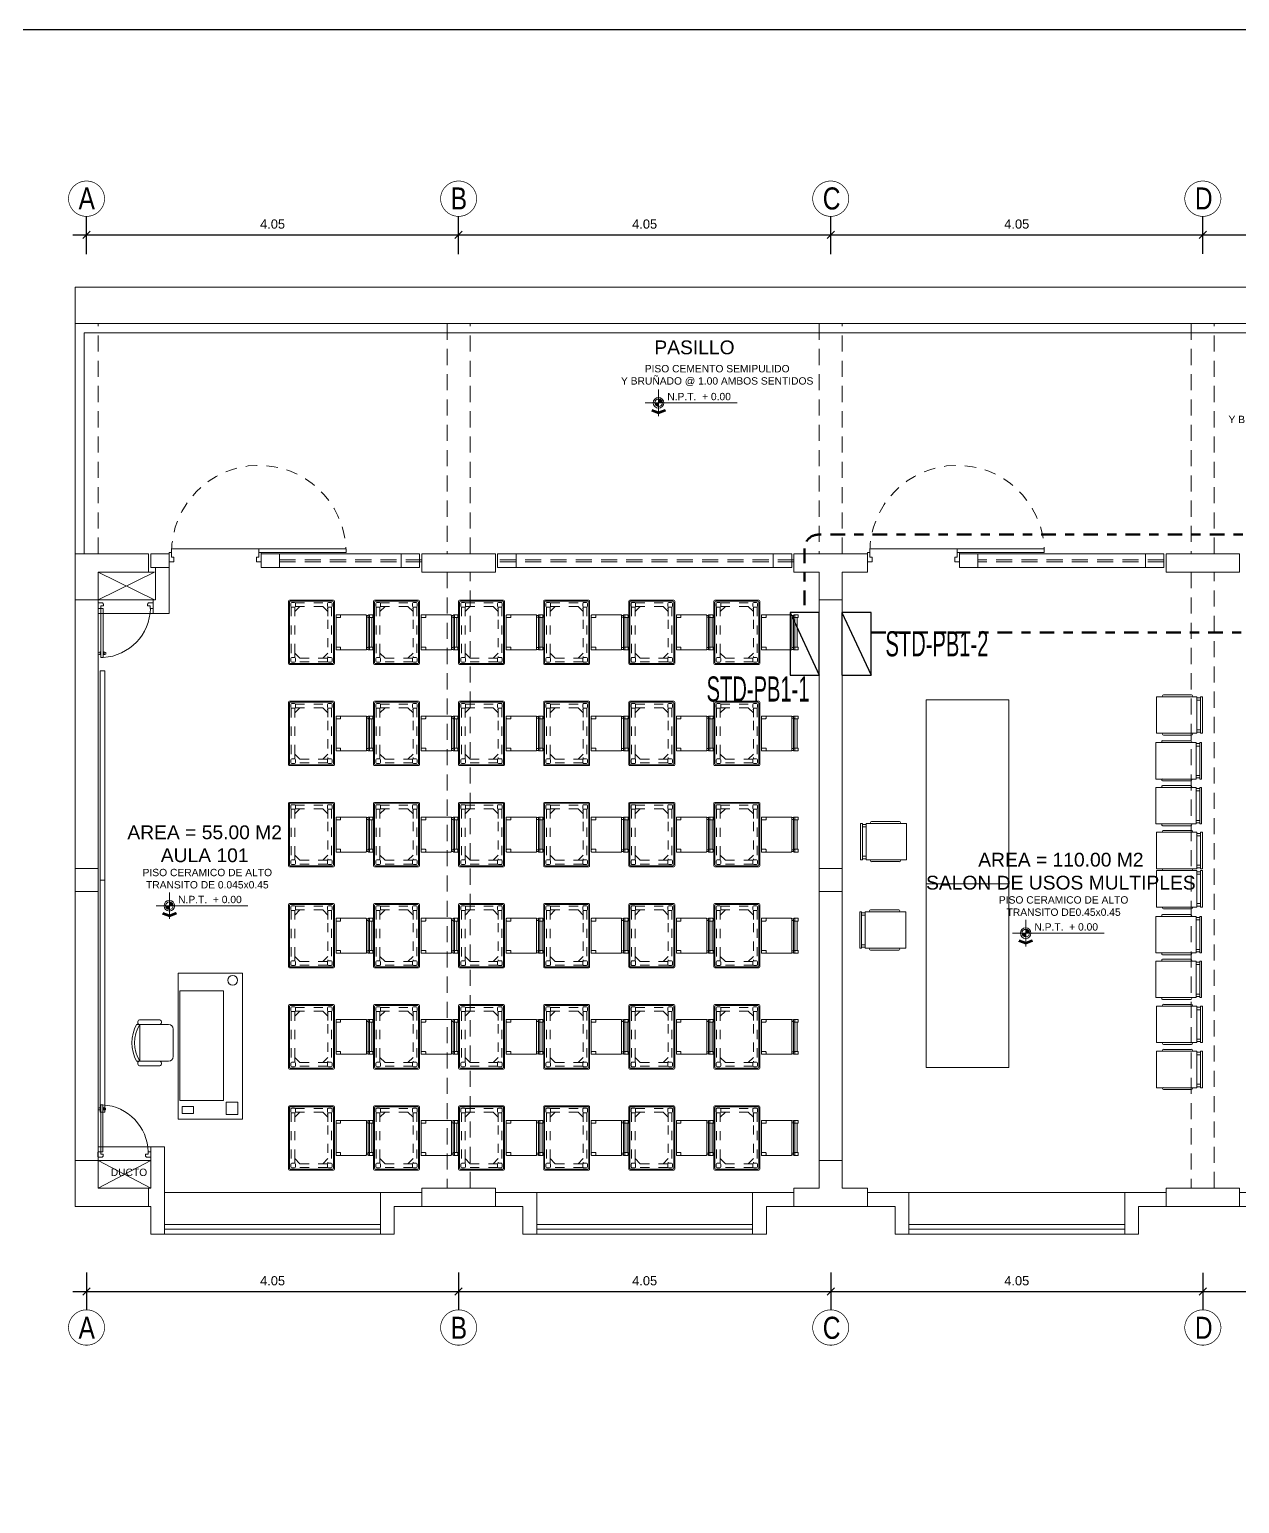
# Model space of a CAD drawing. Header units: millimetres. Extents: x 3354 to 3637, y 1117 to 1358.
# Drawn here: x 3433.26 to 3446.43, y 1226.9 to 1242.94 of the extents above; entities that cross this region are included whole.
import ezdxf

# ---------------------------------------------------------------- set-up
doc = ezdxf.new("R2010")
doc.units = ezdxf.units.MM
for name, pattern in [('ACAD_ISO03W100', [30, 12, -18]), ('ACAD_ISO07W100', [3, 0, -3]), ('DASHDOT2', [12.7, 6.35, -3.175, 0, -3.175]), ('DASHED2', [0.375, 0.25, -0.125]), ('TRAZOS2', [0.225, 0.15, -0.075])]:
    doc.linetypes.add(name, pattern=pattern)
for name, color, linetype, lineweight in [('ALIMENTADORES', 43, 'DASHDOT2', 50), ('CASCO', 252, 'Continuous', 9), ('MUEBLES ACTUAL', 35, 'Continuous', 5), ('TABLERO', 122, 'Continuous', 25)]:
    doc.layers.add(name, color=color, linetype=linetype, lineweight=lineweight)
doc.layers.add('Efec-muebles', color=7, linetype='Continuous', lineweight=13, true_color=0x85826f)
doc.styles.add('1', font='arial.ttf')
doc.styles.add('2-SIETE', font='ARIALN.TTF', dxfattribs={"height": 0.07})
doc.styles.get("Standard").update_dxf_attribs({"font": 'arial.ttf'})
doc.styles.add('style1', font='arial.ttf')
doc.styles.add('style2', font='arial.ttf')
doc.dimstyles.new('Esc  1  50', dxfattribs={"dimtxt": 0.1, "dimasz": 0.08, "dimexe": 0.2, "dimexo": 0.15, "dimgap": 0.065, "dimtad": 1, "dimzin": 4, "dimdsep": 46, "dimtxsty": 'Standard', "dimblk": 'OBLIQUE', "dimcen": 0.12, "dimdle": 0.15, "dimadec": 0, "dimazin": 0, "dimtfac": 1, "dimtix": 1, "dimtmove": 0, "dimatfit": 3, "dimldrblk": 'OBLIQUE', "dimfxl": 1, "dimarcsym": 0})

# ---------------------------------------------------------------- blocks, each defined once
blk = doc.blocks.new('_Oblique')
at = {"color": 0, "linetype": 'ByBlock', "lineweight": -2}
blk.add_line((-0.5, -0.5), (0.5, 0.5), dxfattribs=at)
blk = doc.blocks.new('*D197')
at = {"layer": 'CASCO', "color": 0, "lineweight": -2, "transparency": 16777216}
for p, q in [((3433.876, 1229.416), (3433.876, 1229.009)), ((3437.926, 1229.416), (3437.926, 1229.009)), ((3433.726, 1229.209), (3438.076, 1229.209))]:
    blk.add_line(p, q, dxfattribs=at)
at = {"layer": 'Defpoints', "color": 0, "transparency": 16777216}
for p in [(3433.876, 1229.566), (3437.926, 1229.566), (3437.926, 1229.209)]:
    blk.add_point(p, dxfattribs=at)
at = {"layer": 'CASCO', "color": 0, "lineweight": -2, "transparency": 16777216, "xscale": 0.08, "yscale": 0.08, "zscale": 0.08, "rotation": 180}
blk.add_blockref('_Oblique', (3433.876, 1229.209), dxfattribs=at)
at = {"layer": 'CASCO', "color": 0, "lineweight": -2, "transparency": 16777216, "xscale": 0.08, "yscale": 0.08, "zscale": 0.08}
blk.add_blockref('_Oblique', (3437.926, 1229.209), dxfattribs=at)
at = {"layer": 'CASCO', "color": 0, "transparency": 16777216, "insert": (3435.901, 1229.325), "char_height": 0.1, "attachment_point": 5}
blk.add_mtext('4.05', dxfattribs=at)
blk = doc.blocks.new('*D198')
at = {"layer": 'CASCO', "color": 0, "lineweight": -2, "transparency": 16777216}
for p, q in [((3437.926, 1229.416), (3437.926, 1229.009)), ((3441.976, 1229.416), (3441.976, 1229.009)), ((3437.776, 1229.209), (3442.126, 1229.209))]:
    blk.add_line(p, q, dxfattribs=at)
at = {"layer": 'Defpoints', "color": 0, "transparency": 16777216}
for p in [(3437.926, 1229.566), (3441.976, 1229.566), (3441.976, 1229.209)]:
    blk.add_point(p, dxfattribs=at)
at = {"layer": 'CASCO', "color": 0, "lineweight": -2, "transparency": 16777216, "xscale": 0.08, "yscale": 0.08, "zscale": 0.08, "rotation": 180}
blk.add_blockref('_Oblique', (3437.926, 1229.209), dxfattribs=at)
at = {"layer": 'CASCO', "color": 0, "lineweight": -2, "transparency": 16777216, "xscale": 0.08, "yscale": 0.08, "zscale": 0.08}
blk.add_blockref('_Oblique', (3441.976, 1229.209), dxfattribs=at)
at = {"layer": 'CASCO', "color": 0, "transparency": 16777216, "insert": (3439.951, 1229.325), "char_height": 0.1, "attachment_point": 5}
blk.add_mtext('4.05', dxfattribs=at)
blk = doc.blocks.new('*D199')
at = {"layer": 'CASCO', "color": 0, "lineweight": -2, "transparency": 16777216}
for p, q in [((3441.976, 1229.416), (3441.976, 1229.009)), ((3446.026, 1229.411), (3446.026, 1229.009)), ((3441.826, 1229.209), (3446.176, 1229.209))]:
    blk.add_line(p, q, dxfattribs=at)
at = {"layer": 'Defpoints', "color": 0, "transparency": 16777216}
for p in [(3441.976, 1229.566), (3446.026, 1229.561), (3446.026, 1229.209)]:
    blk.add_point(p, dxfattribs=at)
at = {"layer": 'CASCO', "color": 0, "lineweight": -2, "transparency": 16777216, "xscale": 0.08, "yscale": 0.08, "zscale": 0.08, "rotation": 180}
blk.add_blockref('_Oblique', (3441.976, 1229.209), dxfattribs=at)
at = {"layer": 'CASCO', "color": 0, "lineweight": -2, "transparency": 16777216, "xscale": 0.08, "yscale": 0.08, "zscale": 0.08}
blk.add_blockref('_Oblique', (3446.026, 1229.209), dxfattribs=at)
at = {"layer": 'CASCO', "color": 0, "transparency": 16777216, "insert": (3444.001, 1229.325), "char_height": 0.1, "attachment_point": 5}
blk.add_mtext('4.05', dxfattribs=at)
blk = doc.blocks.new('*D200')
at = {"layer": 'CASCO', "color": 0, "lineweight": -2, "transparency": 16777216}
for p, q in [((3446.026, 1229.411), (3446.026, 1229.009)), ((3450.076, 1229.416), (3450.076, 1229.009)), ((3445.876, 1229.209), (3450.226, 1229.209))]:
    blk.add_line(p, q, dxfattribs=at)
at = {"layer": 'Defpoints', "color": 0, "transparency": 16777216}
for p in [(3446.026, 1229.561), (3450.076, 1229.566), (3450.076, 1229.209)]:
    blk.add_point(p, dxfattribs=at)
at = {"layer": 'CASCO', "color": 0, "lineweight": -2, "transparency": 16777216, "xscale": 0.08, "yscale": 0.08, "zscale": 0.08, "rotation": 180}
blk.add_blockref('_Oblique', (3446.026, 1229.209), dxfattribs=at)
at = {"layer": 'CASCO', "color": 0, "lineweight": -2, "transparency": 16777216, "xscale": 0.08, "yscale": 0.08, "zscale": 0.08}
blk.add_blockref('_Oblique', (3450.076, 1229.209), dxfattribs=at)
at = {"layer": 'CASCO', "color": 0, "transparency": 16777216, "insert": (3448.051, 1229.325), "char_height": 0.1, "attachment_point": 5}
blk.add_mtext('4.05', dxfattribs=at)
blk = doc.blocks.new('*D209')
at = {"layer": 'CASCO', "color": 0, "lineweight": -2, "transparency": 16777216}
for p, q in [((3433.876, 1240.492), (3433.876, 1240.904)), ((3437.926, 1240.492), (3437.926, 1240.904)), ((3433.726, 1240.704), (3438.076, 1240.704))]:
    blk.add_line(p, q, dxfattribs=at)
at = {"layer": 'Defpoints', "color": 0, "transparency": 16777216}
for p in [(3437.926, 1240.704), (3433.876, 1240.342), (3437.926, 1240.342)]:
    blk.add_point(p, dxfattribs=at)
at = {"layer": 'CASCO', "color": 0, "lineweight": -2, "transparency": 16777216, "xscale": 0.08, "yscale": 0.08, "zscale": 0.08, "rotation": 180}
blk.add_blockref('_Oblique', (3433.876, 1240.704), dxfattribs=at)
at = {"layer": 'CASCO', "color": 0, "lineweight": -2, "transparency": 16777216, "xscale": 0.08, "yscale": 0.08, "zscale": 0.08}
blk.add_blockref('_Oblique', (3437.926, 1240.704), dxfattribs=at)
at = {"layer": 'CASCO', "color": 0, "transparency": 16777216, "insert": (3435.901, 1240.82), "char_height": 0.1, "attachment_point": 5}
blk.add_mtext('4.05', dxfattribs=at)
blk = doc.blocks.new('*D210')
at = {"layer": 'CASCO', "color": 0, "lineweight": -2, "transparency": 16777216}
for p, q in [((3437.926, 1240.492), (3437.926, 1240.904)), ((3441.976, 1240.492), (3441.976, 1240.904)), ((3437.776, 1240.704), (3442.126, 1240.704))]:
    blk.add_line(p, q, dxfattribs=at)
at = {"layer": 'Defpoints', "color": 0, "transparency": 16777216}
for p in [(3441.976, 1240.704), (3437.926, 1240.342), (3441.976, 1240.342)]:
    blk.add_point(p, dxfattribs=at)
at = {"layer": 'CASCO', "color": 0, "lineweight": -2, "transparency": 16777216, "xscale": 0.08, "yscale": 0.08, "zscale": 0.08, "rotation": 180}
blk.add_blockref('_Oblique', (3437.926, 1240.704), dxfattribs=at)
at = {"layer": 'CASCO', "color": 0, "lineweight": -2, "transparency": 16777216, "xscale": 0.08, "yscale": 0.08, "zscale": 0.08}
blk.add_blockref('_Oblique', (3441.976, 1240.704), dxfattribs=at)
at = {"layer": 'CASCO', "color": 0, "transparency": 16777216, "insert": (3439.951, 1240.82), "char_height": 0.1, "attachment_point": 5}
blk.add_mtext('4.05', dxfattribs=at)
blk = doc.blocks.new('*D211')
at = {"layer": 'CASCO', "color": 0, "lineweight": -2, "transparency": 16777216}
for p, q in [((3441.976, 1240.492), (3441.976, 1240.904)), ((3446.026, 1240.497), (3446.026, 1240.904)), ((3441.826, 1240.704), (3446.176, 1240.704))]:
    blk.add_line(p, q, dxfattribs=at)
at = {"layer": 'Defpoints', "color": 0, "transparency": 16777216}
for p in [(3446.026, 1240.704), (3441.976, 1240.342), (3446.026, 1240.347)]:
    blk.add_point(p, dxfattribs=at)
at = {"layer": 'CASCO', "color": 0, "lineweight": -2, "transparency": 16777216, "xscale": 0.08, "yscale": 0.08, "zscale": 0.08, "rotation": 180}
blk.add_blockref('_Oblique', (3441.976, 1240.704), dxfattribs=at)
at = {"layer": 'CASCO', "color": 0, "lineweight": -2, "transparency": 16777216, "xscale": 0.08, "yscale": 0.08, "zscale": 0.08}
blk.add_blockref('_Oblique', (3446.026, 1240.704), dxfattribs=at)
at = {"layer": 'CASCO', "color": 0, "transparency": 16777216, "insert": (3444.001, 1240.82), "char_height": 0.1, "attachment_point": 5}
blk.add_mtext('4.05', dxfattribs=at)
blk = doc.blocks.new('cgytutytry')
at = {"layer": 'CASCO'}
for p, q in [((-4.482, 891.175), (-4.487, 891.175)), ((-4.487, 891.175), (-4.487, 891.1)), ((-4.487, 891.1), (-4.487, 891.175)), ((-4.487, 891.175), (-4.482, 891.175)), ((-4.467, 891.08), (-4.487, 891.1)), ((-4.467, 891.08), (-4.487, 891.1)), ((-4.482, 891.18), (-4.482, 891.175)), ((-4.391, 891.18), (-4.482, 891.18)), ((-4.482, 891.175), (-4.482, 891.18)), ((-4.432, 891.08), (-4.467, 891.08)), ((-4.432, 891.08), (-4.467, 891.08)), ((-4.386, 891.126), (-4.432, 891.126)), ((-4.432, 891.126), (-4.432, 891.08)), ((-4.391, 891.18), (-4.391, 891.175)), ((-4.391, 891.18), (-4.391, 891.175)), ((-4.386, 891.175), (-4.391, 891.175)), ((-4.391, 891.175), (-4.386, 891.175)), ((-4.386, 891.175), (-4.386, 891.126)), ((-4.386, 891.175), (-4.386, 891.126)), ((-4.386, 891.085), (-4.386, 891.126)), ((-4.386, 891.126), (-3.497, 891.126)), ((-3.497, 891.085), (-4.386, 891.085)), ((-3.598, 891.132), (-3.598, 891.14)), ((-3.598, 891.14), (-3.594, 891.14)), ((-3.55, 891.132), (-3.598, 891.132)), ((-3.598, 891.075), (-3.598, 891.08)), ((-3.598, 891.08), (-3.55, 891.08)), ((-3.594, 891.075), (-3.598, 891.075)), ((-3.594, 891.155), (-3.589, 891.175)), ((-3.594, 891.14), (-3.594, 891.155)), ((-3.594, 891.057), (-3.594, 891.075)), ((-3.589, 891.037), (-3.594, 891.057)), ((-3.589, 891.175), (-3.559, 891.175)), ((-3.559, 891.037), (-3.589, 891.037)), ((-3.559, 891.175), (-3.554, 891.155)), ((-3.554, 891.057), (-3.559, 891.037)), ((-3.554, 891.155), (-3.554, 891.137)), ((-3.554, 891.137), (-3.55, 891.137)), ((-3.55, 891.075), (-3.554, 891.075)), ((-3.554, 891.075), (-3.554, 891.057)), ((-3.55, 891.137), (-3.55, 891.132)), ((-3.55, 891.08), (-3.55, 891.075)), ((-3.497, 891.126), (-3.497, 891.085)), ((-4.467, 890.281), (-4.487, 890.261)), ((-4.487, 890.261), (-4.467, 890.281)), ((-4.487, 890.261), (-4.487, 890.185)), ((-4.487, 890.185), (-4.487, 890.261)), ((-4.467, 890.281), (-4.433, 890.281)), ((-4.467, 890.281), (-4.433, 890.281)), ((-4.433, 890.281), (-4.433, 890.231)), ((-4.433, 890.231), (-4.386, 890.231)), ((-4.386, 890.231), (-4.386, 890.185)), ((-4.386, 890.231), (-4.386, 890.185)), ((-4.487, 890.185), (-4.482, 890.185)), ((-4.482, 890.185), (-4.487, 890.185)), ((-4.482, 890.185), (-4.482, 890.18)), ((-4.482, 890.18), (-4.482, 890.185)), ((-4.482, 890.18), (-4.391, 890.18)), ((-4.391, 890.185), (-4.386, 890.185)), ((-4.391, 890.185), (-4.391, 890.18)), ((-4.386, 890.185), (-4.391, 890.185)), ((-4.391, 890.185), (-4.391, 890.18))]:
    blk.add_line(p, q, dxfattribs=at)
for points in [[(-4.432, 891.08), (-4.432, 891.126), (-4.386, 891.126)], [(-4.386, 890.231), (-4.433, 890.231), (-4.433, 890.281)]]:
    blk.add_lwpolyline(points, dxfattribs=at)
for points in [[(-3.497, 891.126), (-3.497, 891.085), (-4.386, 891.085), (-4.386, 891.126)], [(-3.55, 891.132), (-3.55, 891.137), (-3.598, 891.137), (-3.598, 891.132)], [(-3.55, 891.08), (-3.55, 891.075), (-3.598, 891.075), (-3.598, 891.08)], [(-3.554, 891.14), (-3.554, 891.155), (-3.559, 891.175), (-3.589, 891.175), (-3.594, 891.155), (-3.594, 891.14)], [(-3.554, 891.071), (-3.554, 891.057), (-3.559, 891.037), (-3.589, 891.037), (-3.594, 891.057), (-3.594, 891.071)]]:
    blk.add_lwpolyline(points, close=True, dxfattribs=at)
blk.add_arc((-4.408, 891.143), 0.913, 271.3362, 356.359, dxfattribs=at)
blk = doc.blocks.new('THT')
for p, q in [((-1.074, 0.413), (-1.014, 0.413)), ((-1.074, 0.293), (-1.074, 0.413)), ((-1.014, 0.413), (-1.014, 0.353)), ((0.126, 0.413), (0.066, 0.413)), ((0.066, 0.413), (0.066, 0.353)), ((0.126, 0.293), (0.126, 0.413)), ((-1.044, 0.293), (-1.074, 0.293)), ((-1.044, 0.353), (-1.044, 0.293)), ((-1.014, 0.353), (-1.044, 0.353)), ((0.096, 0.245), (-1.044, 0.245)), ((0.066, 0.353), (0.096, 0.353)), ((0.096, 0.353), (0.096, 0.293)), ((0.096, 0.293), (0.126, 0.293)), ((0.096, 0.293), (0.096, 0.245)), ((1.236, 0.293), (0.096, 0.293)), ((0.096, 0.245), (1.236, 0.245)), ((1.236, 0.245), (1.236, 0.293))]:
    blk.add_line(p, q)
at = {"linetype": 'TRAZOS2'}
blk.add_arc((0.096, 0.293), 1.14, 180, 357.5868, dxfattribs=at)
blk = doc.blocks.new('dtyrdyt')
at = {"layer": 'CASCO'}
h = blk.add_hatch(color=256, dxfattribs=at)
h.paths.add_polyline_path([(850.126, 424.939), (850.167, 424.939, 0.414214), (850.126, 424.98)])
h.paths.add_polyline_path([(850.126, 424.898), (850.126, 424.939), (850.084, 424.939, 0.414214)])
blk.add_hatch(color=256, dxfattribs=at).paths.add_polyline_path([(850.126, 424.839), (850.057, 424.867), (850.049, 424.849), (850.126, 424.818), (850.202, 424.849), (850.194, 424.867)])
for p, q in [((850.126, 424.939), (850.126, 425.084)), ((849.981, 424.939), (850.981, 424.939)), ((850.126, 424.939), (850.126, 424.795)), ((850.126, 424.818), (850.049, 424.849)), ((850.126, 424.839), (850.057, 424.867)), ((850.126, 424.839), (850.194, 424.867)), ((850.126, 424.818), (850.202, 424.849)), ((850.202, 424.849), (850.194, 424.867))]:
    blk.add_line(p, q, dxfattribs=at)
for radius in [0.0578, 0.0413]:
    blk.add_circle((850.126, 424.939), radius, dxfattribs=at)
blk = doc.blocks.new('silla 01')
at = {"layer": 'Efec-muebles'}
for p, q in [((3688.626, 1240.013), (3688.626, 1240.228)), ((3688.676, 1239.913), (3688.676, 1240.263)), ((3688.676, 1240.228), (3689.076, 1240.228)), ((3689.076, 1240.263), (3689.076, 1239.913)), ((3689.126, 1240.013), (3689.126, 1240.228)), ((3688.676, 1239.913), (3688.676, 1240.013)), ((3689.026, 1239.863), (3688.726, 1239.863))]:
    blk.add_line(p, q, dxfattribs=at)
for centre, radius, start, end in [((3688.876, 1239.889), 0.424, 61.8371, 118.1629), ((3688.652, 1240.225), 0.0256, 16.274, 186.9691), ((3688.876, 1239.889), 0.394, 59.4733, 120.5267), ((3689.101, 1240.225), 0.0256, 353.0309, 163.726), ((3688.652, 1240.016), 0.0256, 173.0309, 343.726), ((3689.101, 1240.016), 0.0256, 196.274, 6.9691), ((3688.726, 1239.913), 0.05, 180, 270), ((3689.026, 1239.913), 0.05, 270, 0)]:
    blk.add_arc(centre, radius, start, end, dxfattribs=at)
blk = doc.blocks.new('messsa')
at = {"layer": 'Efec-muebles'}
for p, q in [((3688.12, 1239.808), (3689.705, 1239.808)), ((3688.12, 1239.108), (3688.12, 1239.808)), ((3689.705, 1239.808), (3689.705, 1239.108)), ((3689.705, 1239.108), (3688.12, 1239.108))]:
    blk.add_line(p, q, dxfattribs=at)
for points in [[(3688.311, 1239.316), (3688.311, 1239.793), (3689.504, 1239.793), (3689.504, 1239.316)], [(3689.57, 1239.643), (3689.57, 1239.765), (3689.644, 1239.765), (3689.644, 1239.643)], [(3689.523, 1239.16), (3689.523, 1239.288), (3689.657, 1239.288), (3689.657, 1239.16)]]:
    blk.add_lwpolyline(points, close=True, dxfattribs=at)
blk.add_circle((3688.196, 1239.216), 0.053, dxfattribs=at)
blk = doc.blocks.new('dssa')
at = {"layer": 'Efec-muebles'}
for p, q in [((0, 0.024), (0.036, 0.024)), ((0, 0), (0.036, 0)), ((0, -0.292), (0.036, -0.292)), ((0, -0.316), (0.036, -0.316))]:
    blk.add_line(p, q, dxfattribs=at)
for points in [[(0, -0.326), (-0.4, -0.326), (-0.4, 0.034), (0, 0.034), (0, -0.326)], [(-0.053, 0.053), (-0.331, 0.053)], [(-0.331, 0.034), (-0.053, 0.034)], [(-0.331, -0.326), (-0.053, -0.326)], [(-0.053, -0.345), (-0.331, -0.345)]]:
    blk.add_lwpolyline(points, dxfattribs=at)
blk.add_lwpolyline([(0.054, 0.034), (0.036, 0.034), (0.036, -0.326), (0.054, -0.326)], close=True, dxfattribs=at)
for centre, start, end in [((-0.331, 0.043), 90, 270), ((-0.053, 0.043), 270, 90), ((-0.331, -0.336), 90, 270), ((-0.053, -0.336), 270, 90)]:
    blk.add_arc(centre, 0.00947, start, end, dxfattribs=at)
blk = doc.blocks.new('SDGFDG DF')
at = {"layer": 'Efec-muebles', "lineweight": 18}
for p, q in [((1023.934, 2860.289), (1023.934, 2859.609)), ((1023.944, 2860.299), (1024.424, 2860.299)), ((1023.944, 2860.279), (1023.944, 2859.619)), ((1023.954, 2860.289), (1024.414, 2860.289)), ((1024.424, 2860.279), (1024.424, 2859.619)), ((1024.434, 2860.289), (1024.434, 2859.609)), ((1023.959, 2860.264), (1023.959, 2860.234)), ((1023.969, 2860.274), (1023.999, 2860.274)), ((1023.969, 2860.224), (1023.999, 2860.224)), ((1024.009, 2860.264), (1024.009, 2860.234)), ((1024.359, 2860.264), (1024.359, 2860.234)), ((1024.369, 2860.274), (1024.399, 2860.274)), ((1024.369, 2860.224), (1024.399, 2860.224)), ((1024.409, 2860.264), (1024.409, 2860.234)), ((1023.959, 2859.664), (1023.959, 2859.634)), ((1023.999, 2859.674), (1023.969, 2859.674)), ((1024.009, 2859.664), (1024.009, 2859.634)), ((1024.359, 2859.664), (1024.359, 2859.634)), ((1024.399, 2859.674), (1024.369, 2859.674)), ((1024.409, 2859.664), (1024.409, 2859.634)), ((1024.424, 2859.599), (1023.944, 2859.599)), ((1024.414, 2859.609), (1023.954, 2859.609)), ((1023.999, 2859.624), (1023.969, 2859.624)), ((1024.399, 2859.624), (1024.369, 2859.624))]:
    blk.add_line(p, q, dxfattribs=at)
at = {"layer": 'Efec-muebles', "linetype": 'ACAD_ISO03W100', "lineweight": 18, "ltscale": 0.00105}
for p, q in [((1023.964, 2860.224), (1023.964, 2859.674)), ((1024.059, 2860.229), (1024.004, 2860.174)), ((1024.004, 2860.224), (1024.004, 2859.674)), ((1024.004, 2860.224), (1024.004, 2860.174)), ((1024.009, 2860.269), (1024.36, 2860.269)), ((1024.009, 2860.229), (1024.36, 2860.229)), ((1024.009, 2860.229), (1024.059, 2860.229)), ((1024.309, 2860.229), (1024.364, 2860.174)), ((1024.364, 2860.225), (1024.364, 2860.111)), ((1024.404, 2860.225), (1024.404, 2859.674)), ((1024.364, 2860.086), (1024.364, 2859.674)), ((1024.059, 2859.669), (1024.004, 2859.724)), ((1024.004, 2859.674), (1024.004, 2859.724)), ((1024.359, 2859.669), (1024.009, 2859.669)), ((1024.309, 2859.669), (1024.364, 2859.724)), ((1024.359, 2859.629), (1024.009, 2859.629))]:
    blk.add_line(p, q, dxfattribs=at)
at = {"layer": 'Efec-muebles', "lineweight": 18, "ltscale": 0.5}
for p, q in [((1024.452, 2860.134), (1024.452, 2859.764)), ((1024.777, 2860.139), (1024.457, 2860.139)), ((1024.502, 2860.139), (1024.502, 2860.114)), ((1024.782, 2859.764), (1024.782, 2860.134)), ((1024.802, 2860.134), (1024.782, 2860.134)), ((1024.802, 2859.764), (1024.802, 2860.134)), ((1024.847, 2860.139), (1024.807, 2860.139)), ((1024.817, 2859.759), (1024.817, 2860.139)), ((1024.852, 2860.114), (1024.852, 2860.134)), ((1024.497, 2860.109), (1024.457, 2860.109)), ((1024.802, 2860.114), (1024.782, 2860.114)), ((1024.847, 2860.109), (1024.807, 2860.109)), ((1024.842, 2859.789), (1024.842, 2860.109)), ((1024.457, 2859.789), (1024.497, 2859.789)), ((1024.457, 2859.759), (1024.777, 2859.759)), ((1024.502, 2859.784), (1024.502, 2859.764)), ((1024.782, 2859.784), (1024.802, 2859.784)), ((1024.782, 2859.764), (1024.802, 2859.764)), ((1024.807, 2859.789), (1024.847, 2859.789)), ((1024.807, 2859.759), (1024.847, 2859.759)), ((1024.852, 2859.764), (1024.852, 2859.784))]:
    blk.add_line(p, q, dxfattribs=at)
at = {"layer": 'Efec-muebles', "lineweight": 18}
for centre, start, end in [((1023.944, 2860.289), 90, 180), ((1023.954, 2860.279), 90, 180), ((1024.414, 2860.279), 0, 90), ((1024.424, 2860.289), 0, 90), ((1023.969, 2860.264), 90, 180), ((1023.969, 2860.234), 180, 270), ((1023.999, 2860.264), 0, 90), ((1023.999, 2860.234), 270, 0), ((1024.369, 2860.264), 90, 180), ((1024.369, 2860.234), 180, 270), ((1024.399, 2860.264), 0, 90), ((1024.399, 2860.234), 270, 0), ((1023.969, 2859.664), 90, 180), ((1023.999, 2859.664), 360, 90), ((1024.369, 2859.664), 90, 180), ((1024.399, 2859.664), 360, 90), ((1023.944, 2859.609), 180, 270), ((1023.954, 2859.619), 180, 270), ((1023.969, 2859.634), 180, 270), ((1023.999, 2859.634), 270, 0), ((1024.369, 2859.634), 180, 270), ((1024.399, 2859.634), 270, 0), ((1024.414, 2859.619), 270, 0), ((1024.424, 2859.609), 270, 0)]:
    blk.add_arc(centre, 0.01, start, end, dxfattribs=at)
at = {"layer": 'Efec-muebles', "lineweight": 18, "ltscale": 0.5}
for centre, start, end in [((1024.457, 2860.134), 90, 180), ((1024.777, 2860.134), 0, 90), ((1024.807, 2860.134), 90, 180), ((1024.847, 2860.134), 0, 90), ((1024.457, 2860.114), 180, 270), ((1024.497, 2860.114), 270, 0), ((1024.807, 2860.114), 180, 270), ((1024.847, 2860.114), 270, 0), ((1024.457, 2859.784), 90, 180), ((1024.457, 2859.764), 180, 270), ((1024.497, 2859.784), 0, 90), ((1024.497, 2859.764), 270, 0), ((1024.777, 2859.764), 270, 0), ((1024.807, 2859.784), 90, 180), ((1024.807, 2859.764), 180, 270), ((1024.847, 2859.784), 0, 90), ((1024.847, 2859.764), 270, 0)]:
    blk.add_arc(centre, 0.005, start, end, dxfattribs=at)
at = {"layer": 'MUEBLES ACTUAL', "linetype": 'ACAD_ISO07W100', "lineweight": 5, "ltscale": 0.002}
for p, q in [((1024.349, 2860.194), (1024.344, 2860.194)), ((1024.361, 2860.209), (1024.357, 2860.209))]:
    blk.add_line(p, q, dxfattribs=at)
blk = doc.blocks.new('D')
at = {"layer": 'TABLERO'}
blk.add_line((3390.514, 1173.454), (3390.831, 1172.773), dxfattribs=at)
blk.add_lwpolyline([(3390.514, 1173.454), (3390.514, 1172.773), (3390.831, 1172.773), (3390.831, 1173.454)], close=True, dxfattribs=at)
blk = doc.blocks.new('*D278')
at = {"layer": 'CASCO', "color": 0, "lineweight": -2, "transparency": 16777216}
for p, q in [((3446.026, 1240.589), (3446.026, 1240.904)), ((3450.076, 1240.585), (3450.076, 1240.904)), ((3445.876, 1240.704), (3450.226, 1240.704))]:
    blk.add_line(p, q, dxfattribs=at)
at = {"layer": 'Defpoints', "color": 0, "transparency": 16777216}
for p in [(3450.076, 1240.704), (3446.026, 1240.439), (3450.076, 1240.435)]:
    blk.add_point(p, dxfattribs=at)
at = {"layer": 'CASCO', "color": 0, "lineweight": -2, "transparency": 16777216, "xscale": 0.08, "yscale": 0.08, "zscale": 0.08, "rotation": 180}
blk.add_blockref('_Oblique', (3446.026, 1240.704), dxfattribs=at)
at = {"layer": 'CASCO', "color": 0, "lineweight": -2, "transparency": 16777216, "xscale": 0.08, "yscale": 0.08, "zscale": 0.08}
blk.add_blockref('_Oblique', (3450.076, 1240.704), dxfattribs=at)
at = {"layer": 'CASCO', "color": 0, "transparency": 16777216, "insert": (3448.051, 1240.82), "char_height": 0.1, "attachment_point": 5}
blk.add_mtext('4.05', dxfattribs=at)

msp = doc.modelspace()

# ---------------------------------------------------------------- linework, layer by layer
at = {"ltscale": 2}
msp.add_lwpolyline([(3416.769, 1242.937), (3462.641, 1242.937), (3462.641, 1209.977), (3416.769, 1209.977)], close=True, dxfattribs=at)
at = {"layer": 'ALIMENTADORES', "ltscale": 0.025}
for points in [[(3455.895, 1237.442), (3441.842, 1237.442, 0.414214), (3441.692, 1237.292), (3441.692, 1236.594)], [(3442.416, 1236.379), (3455.993, 1236.379, 0.414214), (3456.143, 1236.529), (3456.143, 1237.247)]]:
    msp.add_lwpolyline(points, format="xyb", dxfattribs=at)
at = {"layer": 'CASCO', "lineweight": 0}
for p, q in [((3433.751, 1239.934), (3433.751, 1236.734)), ((3434.726, 1230.284), (3437.076, 1230.284)), ((3441.126, 1230.284), (3438.776, 1230.284)), ((3445.176, 1230.284), (3442.826, 1230.284))]:
    msp.add_line(p, q, dxfattribs=at)
at = {"layer": 'CASCO', "lineweight": 5}
for p, q in [((3434.001, 1236.734), (3434.616, 1237.034)), ((3434.001, 1237.034), (3434.616, 1236.734)), ((3434.551, 1237.034), (3434.616, 1237.034)), ((3434.001, 1230.634), (3434.576, 1230.334)), ((3434.001, 1230.334), (3434.576, 1230.634))]:
    msp.add_line(p, q, dxfattribs=at)
at = {"layer": 'CASCO'}
for p, q in [((3441.851, 1236.734), (3441.851, 1236.034)), ((3441.851, 1233.809), (3442.101, 1233.809)), ((3441.851, 1233.559), (3442.101, 1233.559))]:
    msp.add_line(p, q, dxfattribs=at)
at = {"layer": 'CASCO', "ltscale": 2}
for p, q in [((3434.726, 1229.834), (3437.076, 1229.834)), ((3441.126, 1229.834), (3438.776, 1229.834)), ((3445.176, 1229.834), (3442.826, 1229.834))]:
    msp.add_line(p, q, dxfattribs=at)
at = {"layer": 'CASCO', "ltscale": 2, "const_width": 0.0076}
for points in [[(3434.073, 1241.101, 0.951688), (3433.679, 1241.101, 1)], [(3438.123, 1241.101, 0.951688), (3437.729, 1241.101, 1)], [(3442.173, 1241.101, 0.951688), (3441.779, 1241.101, 1)], [(3446.223, 1241.101, 0.951688), (3445.829, 1241.101, 1)], [(3434.073, 1228.812, -0.951688), (3433.679, 1228.812, -1)], [(3438.123, 1228.812, -0.951688), (3437.729, 1228.812, -1)], [(3442.173, 1228.812, -0.951688), (3441.779, 1228.812, -1)], [(3446.223, 1228.812, -0.951688), (3445.829, 1228.812, -1)]]:
    msp.add_lwpolyline(points, format="xyb", close=True, dxfattribs=at)
at = {"layer": 'CASCO', "lineweight": 0, "ltscale": 0.5}
msp.add_lwpolyline([(3433.751, 1239.737), (3433.751, 1240.134), (3458.301, 1240.134), (3458.301, 1239.737)], dxfattribs=at)
at = {"layer": 'CASCO', "lineweight": 5}
for points in [[(3433.751, 1237.384), (3433.751, 1239.737), (3458.301, 1239.737), (3458.301, 1237.384)], [(3433.851, 1237.234), (3433.851, 1239.637), (3458.201, 1239.637), (3458.201, 1237.234)]]:
    msp.add_lwpolyline(points, dxfattribs=at)
at = {"layer": 'CASCO', "linetype": 'DASHED2', "ltscale": 0.7}
for points in [[(3433.751, 1237.234), (3434.001, 1237.234), (3434.001, 1239.737), (3433.751, 1239.737)], [(3437.801, 1237.234), (3438.051, 1237.234), (3438.051, 1239.737), (3437.801, 1239.737)], [(3441.851, 1237.234), (3442.101, 1237.234), (3442.101, 1239.737), (3441.851, 1239.737)], [(3445.901, 1237.234), (3446.151, 1237.234), (3446.151, 1239.737), (3445.901, 1239.737)], [(3437.801, 1230.334), (3438.051, 1230.334), (3438.051, 1237.034), (3437.801, 1237.034)], [(3445.901, 1230.334), (3446.151, 1230.334), (3446.151, 1237.034), (3445.901, 1237.034)]]:
    msp.add_lwpolyline(points, close=True, dxfattribs=at)
at = {"layer": 'CASCO'}
for points in [[(3434.551, 1237.234), (3433.751, 1237.234), (3433.751, 1236.734), (3434.001, 1236.734), (3434.001, 1237.034), (3434.551, 1237.034), (3434.551, 1237.234)], [(3437.526, 1237.234), (3437.526, 1237.034), (3438.326, 1237.034), (3438.326, 1237.234), (3437.526, 1237.234)], [(3445.626, 1237.234), (3445.626, 1237.034), (3446.426, 1237.034), (3446.426, 1237.234), (3445.626, 1237.234)], [(3434.551, 1230.134), (3433.751, 1230.134), (3433.751, 1230.634), (3434.001, 1230.634), (3434.001, 1230.334), (3434.551, 1230.334), (3434.551, 1230.134)], [(3437.526, 1230.334), (3437.526, 1230.134), (3438.326, 1230.134), (3438.326, 1230.334), (3437.526, 1230.334)], [(3445.626, 1230.334), (3445.626, 1230.134), (3446.426, 1230.134), (3446.426, 1230.334), (3445.626, 1230.334)], [(3437.076, 1229.888), (3434.726, 1229.888), (3434.726, 1229.938), (3437.076, 1229.938), (3437.076, 1229.888)], [(3438.776, 1229.888), (3441.126, 1229.888), (3441.126, 1229.938), (3438.776, 1229.938), (3438.776, 1229.888)], [(3442.826, 1229.888), (3445.176, 1229.888), (3445.176, 1229.938), (3442.826, 1229.938), (3442.826, 1229.888)]]:
    msp.add_lwpolyline(points, dxfattribs=at)
for points in [[(3434.776, 1237.234), (3434.576, 1237.234), (3434.576, 1237.084), (3434.776, 1237.084)], [(3435.976, 1237.234), (3435.776, 1237.234), (3435.776, 1237.084), (3435.976, 1237.084)], [(3437.301, 1237.234), (3437.501, 1237.234), (3437.501, 1237.084), (3437.301, 1237.084)], [(3438.551, 1237.234), (3438.351, 1237.234), (3438.351, 1237.084), (3438.551, 1237.084)], [(3441.351, 1237.234), (3441.551, 1237.234), (3441.551, 1237.084), (3441.351, 1237.084)], [(3441.576, 1237.034), (3441.851, 1237.034), (3441.851, 1236.734), (3442.101, 1236.734), (3442.101, 1237.034), (3442.376, 1237.034), (3442.376, 1237.234), (3442.101, 1237.234), (3441.851, 1237.234), (3441.576, 1237.234)], [(3443.376, 1237.234), (3443.576, 1237.234), (3443.576, 1237.084), (3443.376, 1237.084)], [(3445.401, 1237.234), (3445.601, 1237.234), (3445.601, 1237.084), (3445.401, 1237.084)], [(3434.001, 1233.809), (3433.751, 1233.809), (3433.751, 1236.734), (3434.001, 1236.734)], [(3434.026, 1233.684), (3434.026, 1235.959), (3434.076, 1235.959), (3434.076, 1233.684)], [(3434.001, 1233.559), (3434.001, 1233.809), (3433.751, 1233.809), (3433.751, 1233.559)], [(3441.851, 1233.559), (3441.851, 1233.809), (3442.101, 1233.809), (3442.101, 1233.559)], [(3442.101, 1233.559), (3442.101, 1233.809), (3441.851, 1233.809), (3441.851, 1233.559)], [(3433.751, 1230.634), (3434.001, 1230.634), (3434.001, 1233.559), (3433.751, 1233.559)], [(3434.026, 1233.684), (3434.026, 1231.159), (3434.076, 1231.159), (3434.076, 1233.684)], [(3441.576, 1230.334), (3441.851, 1230.334), (3441.851, 1230.634), (3442.101, 1230.634), (3442.101, 1230.334), (3442.376, 1230.334), (3442.376, 1230.134), (3442.376, 1230.134), (3441.576, 1230.134), (3441.576, 1230.134)]]:
    msp.add_lwpolyline(points, close=True, dxfattribs=at)
at = {"layer": 'CASCO', "ltscale": 2}
for points in [[(3434.776, 1237.084), (3434.776, 1236.584), (3434.601, 1236.584), (3434.601, 1236.734), (3434.626, 1236.734), (3434.626, 1237.084), (3434.776, 1237.084)], [(3434.726, 1230.784), (3434.726, 1229.834), (3434.576, 1229.834), (3434.576, 1230.134), (3434.551, 1230.134), (3434.551, 1230.334), (3434.576, 1230.334), (3434.576, 1230.634), (3434.576, 1230.634), (3434.576, 1230.784), (3434.726, 1230.784), (3434.726, 1230.784)], [(3445.326, 1230.284), (3445.626, 1230.284), (3445.626, 1230.134), (3445.326, 1230.134), (3445.326, 1229.834), (3445.176, 1229.834), (3445.176, 1230.284), (3445.176, 1230.284), (3445.326, 1230.284), (3445.326, 1230.284)]]:
    msp.add_lwpolyline(points, dxfattribs=at)
at = {"layer": 'CASCO', "lineweight": 0, "ltscale": 0.5}
for points in [[(3435.976, 1237.234), (3437.301, 1237.234), (3437.301, 1237.084), (3435.976, 1237.084)], [(3438.551, 1237.234), (3441.351, 1237.234), (3441.351, 1237.084), (3438.551, 1237.084)], [(3443.576, 1237.234), (3445.401, 1237.234), (3445.401, 1237.084), (3443.576, 1237.084)]]:
    msp.add_lwpolyline(points, close=True, dxfattribs=at)
at = {"layer": 'CASCO', "linetype": 'DASHED2', "ltscale": 0.7}
for points in [[(3437.526, 1237.169), (3435.976, 1237.169)], [(3437.526, 1237.146), (3435.976, 1237.146)], [(3441.576, 1237.169), (3438.326, 1237.169)], [(3441.576, 1237.146), (3438.326, 1237.146)], [(3445.601, 1237.169), (3443.576, 1237.169)], [(3445.601, 1237.146), (3443.576, 1237.146)]]:
    msp.add_lwpolyline(points, dxfattribs=at)
at = {"layer": 'CASCO', "lineweight": 5}
for points in [[(3434.601, 1236.584), (3434.001, 1236.584), (3434.001, 1236.734), (3434.601, 1236.734)], [(3434.576, 1230.784), (3434.001, 1230.784), (3434.001, 1230.634), (3434.576, 1230.634)]]:
    msp.add_lwpolyline(points, close=True, dxfattribs=at)
at = {"layer": 'CASCO', "ltscale": 2}
for points in [[(3442.101, 1233.809), (3441.851, 1233.809), (3441.851, 1236.734), (3442.101, 1236.734)], [(3442.101, 1230.634), (3441.851, 1230.634), (3441.851, 1233.559), (3442.101, 1233.559)], [(3437.076, 1229.834), (3437.226, 1229.834), (3437.226, 1230.134), (3437.526, 1230.134), (3437.526, 1230.284), (3437.076, 1230.284)], [(3438.776, 1229.834), (3438.626, 1229.834), (3438.626, 1230.134), (3438.326, 1230.134), (3438.326, 1230.284), (3438.776, 1230.284)], [(3441.576, 1230.134), (3441.276, 1230.134), (3441.276, 1229.834), (3441.126, 1229.834), (3441.126, 1230.284), (3441.576, 1230.284)], [(3442.826, 1229.834), (3442.676, 1229.834), (3442.676, 1230.134), (3442.376, 1230.134), (3442.376, 1230.284), (3442.826, 1230.284)], [(3446.876, 1229.834), (3446.726, 1229.834), (3446.726, 1230.134), (3446.426, 1230.134), (3446.426, 1230.284), (3446.876, 1230.284)]]:
    msp.add_lwpolyline(points, close=True, dxfattribs=at)
at = {"layer": 'Efec-muebles', "lineweight": 15}
for points in [[(3443.014, 1235.644), (3443.014, 1233.644), (3443.914, 1233.644), (3443.914, 1235.644), (3443.014, 1235.644)], [(3443.014, 1233.644), (3443.014, 1231.644), (3443.914, 1231.644), (3443.914, 1233.644), (3443.014, 1233.644)]]:
    msp.add_lwpolyline(points, dxfattribs=at)

# ---------------------------------------------------------------- block references
for p in [(51.019, 63.14), (51.584, 63.14)]:
    msp.add_blockref('D', p)
at = {"layer": 'CASCO'}
for p in [(2589.976, 813.937), (2584.652, 808.466), (2593.972, 808.168)]:
    msp.add_blockref('dtyrdyt', p, dxfattribs=at)
at = {"layer": 'CASCO', "xscale": -0.8333541671872685, "yscale": 0.8333541671872685, "zscale": 0.8333541671872685, "rotation": 180}
for p in [(3435.671, 1237.49), (3443.271, 1237.49)]:
    msp.add_blockref('THT', p, dxfattribs=at)
at = {"layer": 'CASCO', "lineweight": 13, "rotation": 90}
for p, xscale, yscale, zscale in [((3968.709, 1234.007), -0.5999999999998181, 0.5999999999998181, 0.5999999999998181), ((3946.429, 1233.25), 0.5749999999988404, 0.5749999999988404, 0.5749999999988404)]:
    msp.add_blockref('cgytutytry', p, dxfattribs=dict(at, xscale=xscale, yscale=yscale, zscale=zscale))
at = {"layer": 'Efec-muebles'}
for p in [(2412.14, -1623.57), (2413.066, -1623.57), (2413.992, -1623.57), (2414.918, -1623.57), (2415.844, -1623.57), (2416.77, -1623.57), (2412.14, -1624.67), (2413.066, -1624.67), (2413.992, -1624.67), (2414.918, -1624.67), (2415.844, -1624.67), (2416.77, -1624.67), (2412.14, -1625.77), (2413.066, -1625.77), (2413.992, -1625.77), (2414.918, -1625.77), (2415.844, -1625.77), (2416.77, -1625.77), (2412.14, -1626.87), (2413.066, -1626.87), (2413.992, -1626.87), (2414.918, -1626.87), (2415.844, -1626.87), (2416.77, -1626.87), (2412.14, -1627.97), (2413.066, -1627.97), (2413.992, -1627.97), (2414.918, -1627.97), (2415.844, -1627.97), (2416.77, -1627.97), (2412.14, -1629.07), (2413.066, -1629.07), (2413.992, -1629.07), (2414.918, -1629.07), (2415.844, -1629.07), (2416.77, -1629.07)]:
    msp.add_blockref('SDGFDG DF', p, dxfattribs=at)
at = {"layer": 'Efec-muebles', "lineweight": 15, "xscale": -1.1, "yscale": 1.1, "zscale": 1.1, "rotation": 180}
for p in [(3445.962, 1235.319), (3445.953, 1234.821), (3445.953, 1234.334), (3445.962, 1233.845), (3445.962, 1233.428), (3445.953, 1232.929), (3445.953, 1232.443), (3445.962, 1231.953), (3445.962, 1231.463)]:
    msp.add_blockref('dssa', p, dxfattribs=at)
at = {"layer": 'Efec-muebles', "lineweight": 15, "xscale": -1.1, "yscale": 1.1, "zscale": 1.1}
for p in [(3442.361, 1234.264), (3442.352, 1233.302)]:
    msp.add_blockref('dssa', p, dxfattribs=at)
at = {"layer": 'Efec-muebles', "xscale": -1, "rotation": 90}
for name in ['messsa', 'silla 01']:
    msp.add_blockref(name, (4674.683, 4920.79), dxfattribs=at)

# ---------------------------------------------------------------- texts
at = {"layer": 'CASCO', "style": 'style1', "width": 0.8}
for s, p in [('A', (3433.789, 1240.979)), ('B', (3437.839, 1240.979)), ('C', (3441.889, 1240.979)), ('D', (3445.939, 1240.979)), ('A', (3433.789, 1228.694)), ('B', (3437.839, 1228.694)), ('C', (3441.889, 1228.694)), ('D', (3445.939, 1228.694))]:
    msp.add_text(s, height=0.24, dxfattribs=at).set_placement(p)
at = {"layer": 'CASCO', "style": '1'}
for p in [(3440.197, 1238.904), (3434.873, 1233.433), (3444.193, 1233.135)]:
    msp.add_text('N.P.T.  + 0.00', height=0.08, dxfattribs=at).set_placement(p)
at = {"layer": 'CASCO', "char_height": 0.15, "attachment_point": 5, "style": 'style2'}
for s, insert in [('\\A1;PASILLO', (3440.493, 1239.478)), ('\\A1;AREA = 55.00 M2\\PAULA 101', (3435.162, 1234.078)), ('\\A1;AREA = 110.00 M2\\PSALON DE USOS MULTIPLES', (3444.481, 1233.78))]:
    msp.add_mtext(s, dxfattribs=dict(at, insert=insert))
at = {"layer": 'CASCO', "lineweight": 5, "char_height": 0.07998, "width": 2.09636, "attachment_point": 8, "style": '1'}
for insert in [(3440.74, 1239.058), (3447.353, 1238.639)]:
    msp.add_mtext('PISO CEMENTO SEMIPULIDO \\PY BRUÑADO @ 1.00 AMBOS SENTIDOS', dxfattribs=dict(at, insert=insert))
at = {"layer": 'CASCO', "width": 2.09636, "attachment_point": 8, "style": '1'}
for s, insert, char_height in [('PISO CERAMICO DE ALTO\\PTRANSITO DE 0.045x0.45', (3435.191, 1233.592), 0.07998), ('PISO CERAMICO DE ALTO\\PTRANSITO DE0.45x0.45', (3444.511, 1233.294), 0.07998), ('\\A1;DUCTO', (3434.338, 1230.464), 0.08)]:
    msp.add_mtext(s, dxfattribs=dict(at, insert=insert, char_height=char_height))
at = {"layer": 'TABLERO', "style": '2-SIETE', "width": 0.7}
for s, p in [('STD-PB1-2', (3442.572, 1236.118, 0.112)), ('STD-PB1-1', (3440.625, 1235.626, 0.112))]:
    msp.add_text(s, height=0.2733, rotation=0.0173, dxfattribs=at).set_placement(p)

# ---------------------------------------------------------------- dimensions: what is measured, and where the dimension line sits
at = {"layer": 'CASCO'}
for base, p1, p2, picture, middle in [((3437.926, 1240.704), (3433.876, 1240.342), (3437.926, 1240.342), '*D209', (3435.901, 1240.82)), ((3441.976, 1240.704), (3437.926, 1240.342), (3441.976, 1240.342), '*D210', (3439.951, 1240.82)), ((3446.026, 1240.704), (3441.976, 1240.342), (3446.026, 1240.347), '*D211', (3444.001, 1240.82)), ((3450.076, 1240.704), (3446.026, 1240.439), (3450.076, 1240.435), '*D278', (3448.051, 1240.82)), ((3437.926, 1229.209), (3433.876, 1229.566), (3437.926, 1229.566), '*D197', (3435.901, 1229.325)), ((3441.976, 1229.209), (3437.926, 1229.566), (3441.976, 1229.566), '*D198', (3439.951, 1229.325)), ((3446.026, 1229.209), (3441.976, 1229.566), (3446.026, 1229.561), '*D199', (3444.001, 1229.325)), ((3450.076, 1229.209), (3446.026, 1229.561), (3450.076, 1229.566), '*D200', (3448.051, 1229.325))]:
    dim = msp.add_linear_dim(base=base, p1=p1, p2=p2, dimstyle='Esc  1  50', dxfattribs=at)
    dim.commit()
    dim.dimension.update_dxf_attribs({"geometry": picture, "text_midpoint": middle})

doc.saveas('drawing.dxf')
